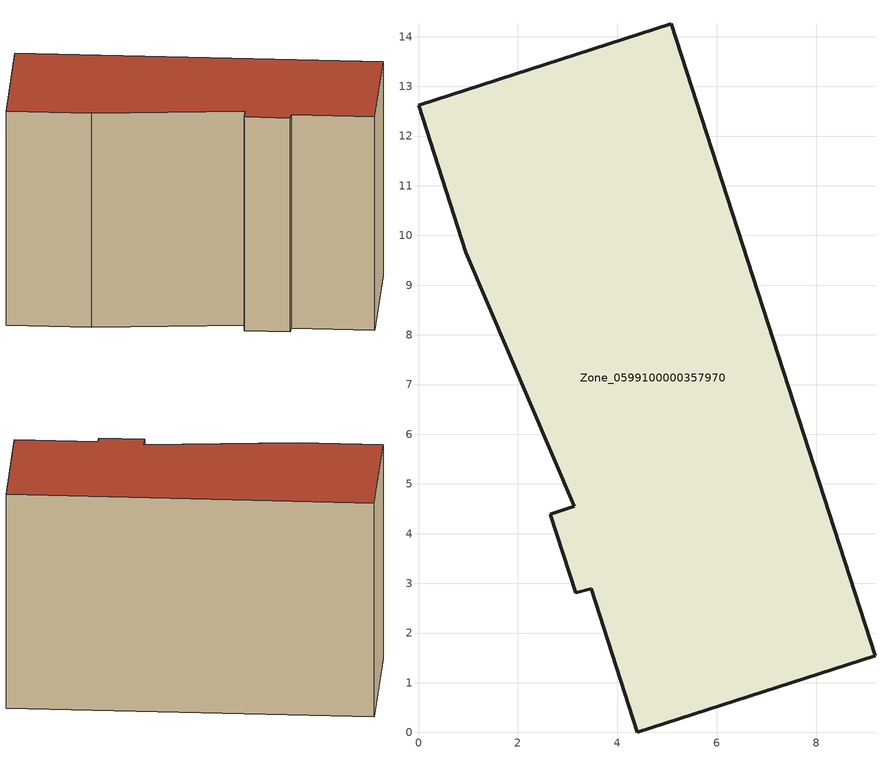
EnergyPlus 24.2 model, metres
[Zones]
Zone_0599100000357970
 floor ground (C_G): 3.47,2.89 3.16,2.81 2.65,4.39 3.14,4.55 0.95,9.66 0,12.62 5.09,14.26 9.19,1.54 4.4,0 z3.11
 wall outside (C_F): 5.09,14.26 0,12.62 0.95,9.66 3.14,4.55 2.65,4.39 3.16,2.81 3.47,2.89 4.4,0 9.19,1.54 5.09,14.26 z3.11:11.54
 roof outside (C_R): 3.14,4.55 2.65,4.39 3.16,2.81 3.47,2.89 4.4,0 9.19,1.54 5.09,14.26 0,12.62 0.95,9.66 z11.54
[BUILDING]
Pand.0599100000357970: North Axis=0; Terrain=City; Loads Convergence Tolerance Value=0.04; Temperature Convergence Tolerance Value=0.4; Solar Distribution=FullExterior; Maximum Number of Warmup Days=25; Minimum Number of Warmup Days=1
[Site:Location]
Rotterdam.The.Hague.AP_ZH_NLD Design_Conditions: Latitude=51.96; Longitude=4.45; Time Zone=1; Elevation=-4.5
[SITE:GROUNDTEMPERATURE:BUILDINGSURFACE]
18, 18, 18, 18, 18, 18, 18, 18, 18, 18, 18, 18
[MATERIAL] Thermal Absorptance=0.9; Solar Absorptance=0.7; Visible Absorptance=0.7
Name | Roughness | Thickness | Conductivity | Density | Specific Heat
G.TC.1992-2005 | MediumSmooth | 0.15 | 0.06 | 540 | 1210
F.TC.1992-2005 | Rough | 0.3 | 0.12 | 1920 | 840
R.TC.1992-2005 | MediumRough | 0.2 | 0.08 | 1500 | 1000
[CONSTRUCTION]
C_G: G.TC.1992-2005
C_F: F.TC.1992-2005
C_R: R.TC.1992-2005
[ZONE]
Zone_0599100000357970: Type=1; Multiplier=1; Ceiling Height=Autocalculate; Volume=Autocalculate; Floor Area=autocalculate; Part of Total Floor Area=Yes
[ZONEINFILTRATION:DESIGNFLOWRATE]
Infil_Zone_0599100000357970: Zone or ZoneList or Space or SpaceList=Zone_0599100000357970; Schedule=AlwaysOn; Design Flow Rate Calculation Method=Flow/Area; Flow Rate per Floor Area=0.0015; Constant Term Coefficient=1; Temperature Term Coefficient=0; Velocity Term Coefficient=0; Velocity Squared Term Coefficient=0
[HVACTEMPLATE:ZONE:IDEALLOADSAIRSYSTEM]
Zone_0599100000357970: Maximum Heating Supply Air Temperature=50; Minimum Cooling Supply Air Temperature=13; Maximum Heating Supply Air Humidity Ratio=0.0156; Minimum Cooling Supply Air Humidity Ratio=0.0077; Heating Limit=NoLimit; Cooling Limit=NoLimit; Dehumidification Control Type=ConstantSensibleHeatRatio; Cooling Sensible Heat Ratio=0.7; Dehumidification Setpoint=60; Humidification Control Type=None; Humidification Setpoint=30; Outdoor Air Method=None; Outdoor Air Flow Rate per Person=0.00944; Outdoor Air Flow Rate per Zone Floor Area=0; Outdoor Air Flow Rate per Zone=0; Demand Controlled Ventilation Type=None; Outdoor Air Economizer Type=NoEconomizer; Heat Recovery Type=None; Sensible Heat Recovery Effectiveness=0.7; Latent Heat Recovery Effectiveness=0.65
[ZONECONTROL:THERMOSTAT]
ThermostatControl_Zone_0599100000357970: Zone or ZoneList=Zone_0599100000357970; Control Type Schedule=DualSetpointControlType; Control 1=Thermostat_Zone_0599100000357970; Temperature Difference Between Cutout And Setpoint=0
[THERMOSTATSETPOINT:DUALSETPOINT]
Thermostat_Zone_0599100000357970: Heating Setpoint Temperature Schedule=HeatingSetpoint_Zone_0599100000357970; Cooling Setpoint Temperature Schedule=CoolingSetpoint_Zone_0599100000357970
[SCHEDULE:COMPACT]
HeatingSetpoint_Zone_0599100000357970: Through: 12/31, For: AllDays, Until: 24:00, 21
CoolingSetpoint_Zone_0599100000357970: Through: 12/31, For: AllDays, Until: 24:00, 24
DualSetpointControlType: Through: 12/31, For: AllDays, Until: 24:00, 4
AlwaysOn: Through: 12/31, For: AllDays, Until: 24:00, 1
